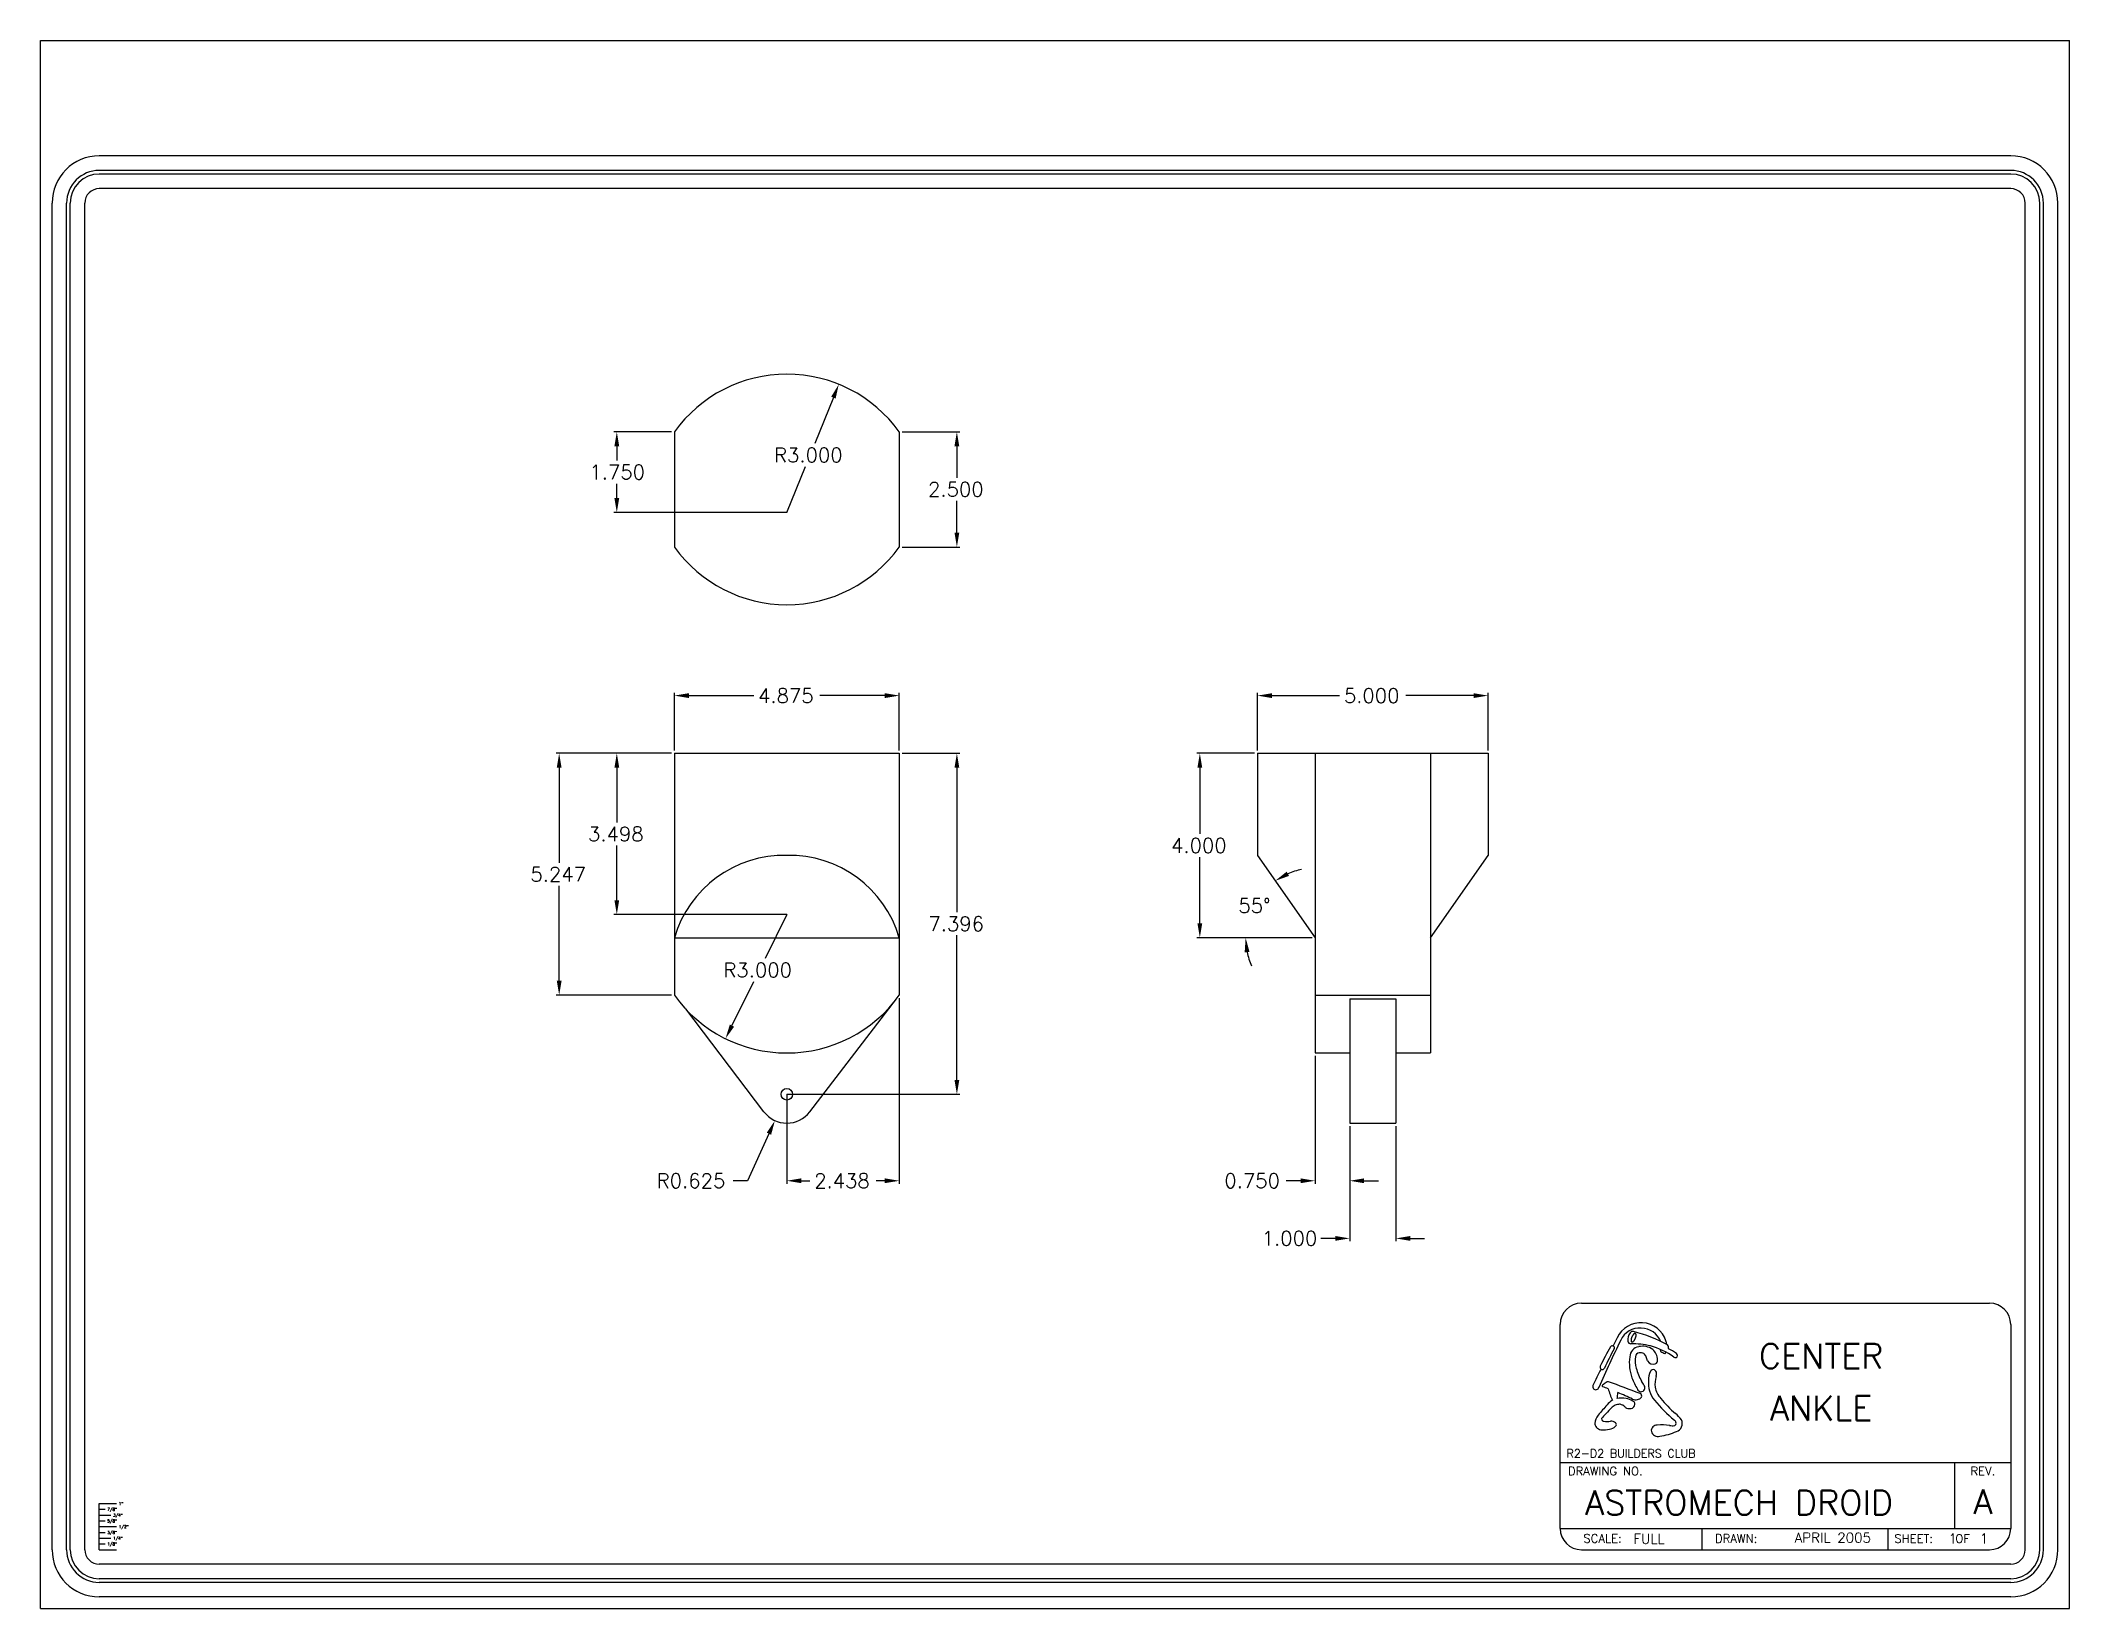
# Model space of a CAD drawing. Extents: x 0 to 44, y 0 to 34.
import ezdxf
from ezdxf.enums import TextEntityAlignment as Align

# ---------------------------------------------------------------- set-up
doc = ezdxf.new("R2010")
doc.units = 0
doc.layers.get('0').update_dxf_attribs({"linetype": 'CONTINUOUS'})
for name, color, linetype in [('ANKLE_-_CENTER', 7, 'CONTINUOUS'), ('DIMENSIONS', 1, 'CONTINUOUS'), ('FORM', 5, 'CONTINUOUS')]:
    doc.layers.add(name, color=color, linetype=linetype)
doc.styles.get("Standard").update_dxf_attribs({"font": 'simplex.shx'})

msp = doc.modelspace()

# ---------------------------------------------------------------- linework, layer by layer
for p, q in [((0, 0), (0, 34)), ((0, 34), (44, 34)), ((44, 0), (44, 34)), ((1.274, 1.274), (1.274, 2.274)), ((1.274, 2.274), (1.649, 2.274)), ((1.274, 2.149), (1.399, 2.149)), ((1.274, 2.024), (1.524, 2.024)), ((1.274, 1.899), (1.399, 1.899)), ((1.274, 1.774), (1.649, 1.774)), ((1.274, 1.649), (1.399, 1.649)), ((1.274, 1.524), (1.524, 1.524)), ((1.274, 1.399), (1.399, 1.399)), ((1.274, 1.274), (1.649, 1.274)), ((0, 0), (44, 0))]:
    msp.add_line(p, q)
at = {"layer": 'ANKLE_-_CENTER'}
for p, q in [((13.747, 25.516), (13.747, 23.016)), ((18.622, 25.516), (18.622, 23.016)), ((13.747, 18.545), (18.622, 18.545)), ((13.747, 18.545), (13.747, 13.298)), ((18.622, 18.545), (18.622, 13.298)), ((26.391, 18.545), (31.391, 18.545)), ((26.391, 18.545), (26.391, 16.33)), ((27.641, 18.545), (27.641, 12.046)), ((30.141, 18.545), (30.141, 12.046)), ((31.391, 18.545), (31.391, 16.33)), ((26.391, 16.33), (27.641, 14.545)), ((30.141, 14.545), (31.391, 16.33)), ((13.747, 14.545), (18.622, 14.545)), ((16.68, 10.768), (18.563, 13.219)), ((27.641, 13.298), (30.141, 13.298)), ((28.391, 13.219), (28.391, 10.524)), ((28.391, 13.219), (29.391, 13.219)), ((29.391, 13.219), (29.391, 10.524)), ((15.687, 10.77), (13.991, 13)), ((27.641, 12.046), (28.391, 12.046)), ((29.391, 12.046), (30.141, 12.046)), ((28.391, 10.524), (29.391, 10.524))]:
    msp.add_line(p, q, dxfattribs=at)
msp.add_circle((16.184, 11.149), 0.125, dxfattribs=at)
for centre, radius, start, end in [((16.184, 23.766), 3, 35.6853, 144.3147), ((16.184, 24.766), 3, 215.6853, 324.3147), ((16.127, 13.851), 2.479, 88.6752, 163.7617), ((16.242, 13.851), 2.479, 16.2383, 91.3248), ((16.184, 15.046), 3, 215.6591, 324.3409), ((16.184, 11.149), 0.625, 217.2589, 322.4607)]:
    msp.add_arc(centre, radius, start, end, dxfattribs=at)
at = {"layer": 'DIMENSIONS'}
for p, q in [((17.194, 26.257), (16.79, 25.261)), ((13.685, 25.516), (12.434, 25.516)), ((12.497, 25.203), (12.497, 24.891)), ((18.684, 25.516), (19.934, 25.516)), ((19.872, 25.203), (19.872, 24.516)), ((16.184, 23.766), (16.588, 24.761)), ((12.497, 24.078), (12.497, 24.391)), ((16.184, 23.766), (12.434, 23.766)), ((19.872, 23.328), (19.872, 24.016)), ((18.684, 23.016), (19.934, 23.016)), ((13.747, 18.607), (13.747, 19.857)), ((18.622, 18.607), (18.622, 19.857)), ((26.391, 18.607), (26.391, 19.857)), ((31.391, 18.607), (31.391, 19.857)), ((14.059, 19.795), (15.466, 19.795)), ((18.309, 19.795), (16.903, 19.795)), ((26.704, 19.795), (28.172, 19.795)), ((31.079, 19.795), (29.61, 19.795)), ((13.684, 18.545), (11.184, 18.545)), ((13.684, 18.545), (12.434, 18.545)), ((18.684, 18.545), (19.934, 18.545)), ((26.329, 18.545), (25.079, 18.545)), ((11.247, 18.232), (11.247, 16.171)), ((12.497, 18.232), (12.497, 17.046)), ((19.872, 18.232), (19.872, 15.097)), ((25.141, 18.232), (25.141, 16.795)), ((12.497, 15.359), (12.497, 16.546)), ((25.141, 14.857), (25.141, 16.295)), ((11.247, 13.61), (11.247, 15.671)), ((16.184, 15.046), (12.434, 15.046)), ((16.184, 15.046), (15.713, 14.092)), ((19.872, 11.461), (19.872, 14.597)), ((27.579, 14.545), (25.079, 14.545)), ((13.684, 13.298), (11.184, 13.298)), ((14.994, 12.637), (15.465, 13.592)), ((18.622, 13.235), (18.622, 9.211)), ((27.641, 11.984), (27.641, 9.211)), ((16.184, 11.149), (19.934, 11.149)), ((16.184, 11.149), (16.184, 9.211)), ((15.796, 10.295), (15.332, 9.274)), ((28.391, 10.461), (28.391, 9.211)), ((28.391, 10.461), (28.391, 7.961)), ((29.391, 10.461), (29.391, 7.961)), ((15.332, 9.274), (15.02, 9.274)), ((16.497, 9.274), (16.684, 9.274)), ((18.309, 9.274), (18.122, 9.274)), ((27.329, 9.274), (27.016, 9.274)), ((28.704, 9.274), (29.016, 9.274)), ((28.079, 8.024), (27.766, 8.024)), ((29.704, 8.024), (30.016, 8.024))]:
    msp.add_line(p, q, dxfattribs=at)
for start, end in [(101.1982, 113.0991), (191.9009, 203.8018)]:
    msp.add_arc((27.641, 14.545), 1.507, start, end, dxfattribs=at)
for points in [[(17.146, 26.276), (17.242, 26.237), (17.311, 26.546)], [(12.445, 25.203), (12.549, 25.203), (12.497, 25.516)], [(19.82, 25.203), (19.924, 25.203), (19.872, 25.516)], [(12.445, 24.078), (12.549, 24.078), (12.497, 23.766)], [(19.82, 23.328), (19.924, 23.328), (19.872, 23.016)], [(14.059, 19.847), (14.059, 19.743), (13.747, 19.795)], [(18.309, 19.847), (18.309, 19.743), (18.622, 19.795)], [(26.704, 19.847), (26.704, 19.743), (26.391, 19.795)], [(31.079, 19.847), (31.079, 19.743), (31.391, 19.795)], [(11.195, 18.232), (11.299, 18.232), (11.247, 18.545)], [(12.445, 18.232), (12.549, 18.232), (12.497, 18.545)], [(19.82, 18.232), (19.924, 18.232), (19.872, 18.545)], [(25.089, 18.232), (25.193, 18.232), (25.141, 18.545)], [(27.075, 15.885), (27.024, 15.977), (26.777, 15.779)], [(12.445, 15.359), (12.549, 15.359), (12.497, 15.046)], [(25.089, 14.857), (25.193, 14.857), (25.141, 14.545)], [(26.114, 14.228), (26.218, 14.239), (26.134, 14.545)], [(11.195, 13.61), (11.299, 13.61), (11.247, 13.298)], [(14.947, 12.66), (15.04, 12.614), (14.855, 12.357)], [(19.82, 11.461), (19.924, 11.461), (19.872, 11.149)], [(15.749, 10.317), (15.844, 10.274), (15.926, 10.58)], [(16.497, 9.326), (16.497, 9.222), (16.184, 9.274)], [(18.309, 9.326), (18.309, 9.222), (18.622, 9.274)], [(27.329, 9.326), (27.329, 9.222), (27.641, 9.274)], [(28.704, 9.326), (28.704, 9.222), (28.391, 9.274)], [(28.079, 8.076), (28.079, 7.972), (28.391, 8.024)], [(29.704, 8.076), (29.704, 7.972), (29.391, 8.024)]]:
    msp.add_solid(points, dxfattribs=at)
at = {"layer": 'FORM'}
for p, q in [((42.726, 31.5), (1.274, 31.5)), ((42.726, 31.185), (1.274, 31.185)), ((42.726, 31.106), (1.274, 31.106)), ((0.25, 1.274), (0.25, 30.476)), ((0.565, 1.274), (0.565, 30.476)), ((0.644, 1.274), (0.644, 30.476)), ((0.959, 1.274), (0.959, 30.476)), ((42.726, 30.791), (1.274, 30.791)), ((43.041, 1.274), (43.041, 30.476)), ((43.356, 1.274), (43.356, 30.476)), ((43.435, 1.274), (43.435, 30.476)), ((43.75, 1.274), (43.75, 30.476)), ((42.726, 0.959), (1.274, 0.959)), ((42.726, 0.644), (1.274, 0.644)), ((42.726, 0.565), (1.274, 0.565)), ((42.726, 0.25), (1.274, 0.25))]:
    msp.add_line(p, q, dxfattribs=at)
at = {"layer": 'FORM', "linetype": 'CONTINUOUS'}
for p, q in [((33.416, 6.62), (42.265, 6.62)), ((32.955, 1.735), (32.955, 6.159)), ((42.726, 6.159), (42.726, 1.735)), ((32.955, 3.163), (42.726, 3.163)), ((41.508, 3.163), (41.508, 1.735)), ((32.955, 1.735), (42.726, 1.735)), ((36.026, 1.735), (36.026, 1.274)), ((40.065, 1.729), (40.065, 1.268)), ((33.416, 1.274), (42.265, 1.274))]:
    msp.add_line(p, q, dxfattribs=at)
at = {"layer": 'FORM', "color": 1}
msp.add_polyline3d([(34.588, 5.963, 0), (34.586, 5.964, 0), (34.584, 5.965, 0), (34.582, 5.965, 0), (34.58, 5.965, 0), (34.578, 5.965, 0), (34.575, 5.964, 0), (34.573, 5.964, 0), (34.571, 5.963, 0), (34.568, 5.962, 0), (34.566, 5.96, 0), (34.563, 5.959, 0), (34.56, 5.957, 0), (34.558, 5.955, 0), (34.555, 5.953, 0), (34.552, 5.951, 0), (34.55, 5.948, 0), (34.547, 5.946, 0), (34.544, 5.943, 0), (34.541, 5.94, 0), (34.539, 5.936, 0), (34.536, 5.933, 0), (34.533, 5.929, 0), (34.531, 5.926, 0), (34.528, 5.922, 0), (34.526, 5.918, 0), (34.523, 5.914, 0), (34.521, 5.91, 0), (34.519, 5.906, 0), (34.516, 5.901, 0), (34.514, 5.897, 0), (34.512, 5.893, 0), (34.51, 5.888, 0), (34.508, 5.884, 0), (34.506, 5.879, 0), (34.504, 5.874, 0), (34.503, 5.87, 0), (34.501, 5.865, 0), (34.5, 5.861, 0), (34.498, 5.856, 0), (34.497, 5.852, 0), (34.496, 5.847, 0), (34.495, 5.843, 0), (34.495, 5.838, 0), (34.494, 5.834, 0), (34.493, 5.83, 0), (34.493, 5.826, 0), (34.493, 5.822, 0), (34.492, 5.818, 0), (34.492, 5.814, 0), (34.492, 5.811, 0), (34.493, 5.807, 0), (34.493, 5.804, 0), (34.494, 5.801, 0), (34.494, 5.798, 0), (34.495, 5.795, 0), (34.496, 5.793, 0), (34.497, 5.79, 0), (34.498, 5.788, 0), (34.499, 5.786, 0), (34.501, 5.784, 0), (34.502, 5.783, 0), (34.504, 5.781, 0), (34.506, 5.78, 0), (34.507, 5.779, 0), (34.509, 5.779, 0), (34.511, 5.778, 0), (34.513, 5.778, 0), (34.516, 5.778, 0), (34.518, 5.778, 0), (34.52, 5.779, 0), (34.523, 5.779, 0), (34.525, 5.78, 0), (34.527, 5.781, 0), (34.53, 5.782, 0), (34.533, 5.784, 0), (34.535, 5.786, 0), (34.538, 5.788, 0), (34.541, 5.79, 0), (34.543, 5.792, 0), (34.546, 5.795, 0), (34.549, 5.797, 0), (34.551, 5.8, 0), (34.554, 5.803, 0), (34.557, 5.806, 0), (34.559, 5.81, 0), (34.562, 5.813, 0), (34.565, 5.817, 0), (34.567, 5.821, 0), (34.57, 5.825, 0), (34.572, 5.829, 0), (34.575, 5.833, 0), (34.577, 5.837, 0), (34.579, 5.841, 0), (34.581, 5.846, 0), (34.584, 5.85, 0), (34.586, 5.855, 0), (34.588, 5.859, 0), (34.589, 5.864, 0), (34.591, 5.868, 0), (34.593, 5.873, 0), (34.594, 5.878, 0), (34.596, 5.882, 0), (34.597, 5.887, 0), (34.598, 5.891, 0), (34.599, 5.896, 0), (34.6, 5.9, 0), (34.601, 5.904, 0), (34.602, 5.909, 0), (34.602, 5.913, 0), (34.603, 5.917, 0), (34.603, 5.921, 0), (34.603, 5.925, 0), (34.603, 5.928, 0), (34.603, 5.932, 0), (34.603, 5.935, 0), (34.602, 5.939, 0), (34.602, 5.942, 0), (34.601, 5.945, 0), (34.6, 5.947, 0), (34.6, 5.95, 0), (34.599, 5.952, 0), (34.597, 5.955, 0), (34.596, 5.957, 0), (34.595, 5.958, 0), (34.593, 5.96, 0), (34.592, 5.961, 0), (34.59, 5.963, 0), (34.588, 5.963, 0)], dxfattribs=at)
at = {"layer": 'FORM'}
for centre, radius, start, end in [((1.274, 30.476), 1.024, 90, 180), ((42.726, 30.476), 1.024, 0, 90), ((1.274, 30.476), 0.709, 90, 180), ((1.274, 30.476), 0.63, 90, 180), ((42.726, 30.476), 0.709, 0, 90), ((42.726, 30.476), 0.63, 0, 90), ((1.274, 30.476), 0.315, 90, 180), ((42.726, 30.476), 0.315, 0, 90), ((1.274, 1.274), 1.024, 180, 270), ((1.274, 1.274), 0.709, 180, 270), ((1.274, 1.274), 0.63, 180, 270), ((1.274, 1.274), 0.315, 180, 270), ((42.726, 1.274), 1.024, 270, 0), ((42.726, 1.274), 0.709, 270, 0), ((42.726, 1.274), 0.63, 270, 0), ((42.726, 1.274), 0.315, 270, 0)]:
    msp.add_arc(centre, radius, start, end, dxfattribs=at)
at = {"layer": 'FORM', "linetype": 'CONTINUOUS'}
for centre, start, end in [((33.416, 6.159), 90, 180), ((42.265, 6.159), 360, 90), ((33.416, 1.735), 180, 270), ((42.265, 1.735), 270, 0)]:
    msp.add_arc(centre, 0.461, start, end, dxfattribs=at)
at = {"layer": 'FORM', "color": 7}
for centre, radius, start, end in [((34.709, 5.626), 0.57, 18.2326, 154.6361), ((53.368, -3.673), 21.326, 153.5831, 156.6069), ((50.288, -2.564), 18.17, 152.341, 152.9694), ((34.678, 5.629), 0.45, 85.4854, 155.5007), ((34.698, 5.595), 0.483, 23.4687, 88.1516), ((34.88, 5.685), 0.389, 5.638, 17.7915), ((35.41, 5.331), 0.955, 172.3003, 200.1263), ((34.701, 5.441), 0.238, 99.8697, 175.5952), ((35.146, 5.377), 0.566, 171.5259, 197.4947), ((34.684, 5.445), 0.0983, 100.0375, 170.9848), ((34.744, 5.312), 0.374, 54.1043, 102.9674), ((34.686, 5.304), 0.239, 68.785, 94.7421), ((34.653, 5.395), 0.178, 20.1831, 47.8338), ((34.351, 5.238), 0.517, 14.2811, 24.9473), ((34.976, 5.438), 0.143, 210.2865, 287.2592), ((34.765, 5.385), 0.303, 0.8907, 49.1139), ((34.988, 5.376), 0.0806, 291.9673, 10.2011), ((35.144, 5.582), 0.0146, 157.3748, 243.1832), ((34.903, 5.703), 0.255, 333.247, 339.1268), ((35.483, 6.207), 0.725, 241.5397, 249.3399), ((35.23, 5.536), 0.00803, 246.7424, 343.5507), ((34.88, 5.685), 0.389, 336.9972, 341.1119), ((50.491, -3.156), 18.625, 153.3711, 154.604), ((33.886, 4.825), 0.0188, 120.5491, 251.4839), ((34.236, 4.481), 0.508, 124.2548, 135.0129), ((33.989, 4.862), 0.0556, 76.4452, 134.3635), ((27.873, -12.493), 18.456, 68.3272, 70.6061), ((36.093, 5.598), 1.688, 200.6463, 210.0465), ((35.799, 5.534), 1.236, 195.3231, 209.2908), ((33.768, 4.29), 1.148, 28.4319, 33.8655), ((35.492, 4.9), 0.624, 175.9752, 218.045), ((35.228, 4.963), 0.359, 149.9608, 183.0164), ((34.977, 5.11), 0.0679, 69.7642, 151.8988), ((34.969, 5.106), 0.0753, 357.6694, 65.2511), ((35.602, 4.852), 0.592, 162.8186, 185.355), ((34.792, 5.091), 0.253, 345.3619, 2.6057), ((33.729, 4.81), 0.0672, 161.1287, 346.893), ((37.148, 1.501), 4.309, 137.4564, 141.4055), ((31.36, -2.203), 7.449, 69.2866, 70.2231), ((34.351, 4.087), 0.5, 121.505, 139.0958), ((36.267, 5.482), 2.383, 197.5192, 203.9815), ((34.224, 4.253), 0.172, 90, 125.5975), ((33.485, 4.721), 0.724, 346.5241, 356.715), ((34.28, 3.885), 0.674, 81.0168, 97.6796), ((31.36, -2.203), 7.449, 64.8574, 67.5151), ((34.243, 4.325), 0.102, 63.4627, 100.742), ((34.251, 4.271), 0.15, 50.0038, 75.5417), ((34.323, 4.152), 0.403, 58.748, 81.1062), ((34.592, 4.676), 0.152, 243.4858, 285.1066), ((34.507, 4.431), 0.0703, 329.1857, 69.5272), ((34.71, 4.784), 0.0846, 201.5645, 38.0941), ((34.615, 4.655), 0.127, 277.7873, 324.4296), ((34.676, 4.61), 0.0501, 325.5245, 75.3405), ((37.473, 6.561), 3.209, 219.6028, 230.5002), ((35.536, 4.912), 0.536, 192.3535, 222.302), ((37.382, 6.4), 2.906, 219.5063, 228.4276), ((34.025, 3.988), 0.317, 140.5469, 175.5193), ((33.799, 4.011), 0.091, 178.8843, 204.47), ((33.827, 3.998), 0.113, 192.6455, 248.2224), ((33.895, 4.108), 0.0418, 124.2549, 201.2233), ((33.906, 4.113), 0.0547, 201.8253, 267.1645), ((35.428, 2.785), 2.066, 134.541, 138.9147), ((33.975, 4.545), 0.491, 261.666, 278.334), ((34.642, 3.697), 0.868, 126.6804, 139.7871), ((34.051, 3.88), 0.179, 52.9907, 91.7489), ((34.022, 4.074), 0.183, 283.5752, 324.5897), ((34.126, 3.987), 0.0487, 337.1416, 47.565), ((34.52, 4.537), 0.23, 221.1819, 237.6838), ((34.46, 4.516), 0.184, 250.0839, 281.7545), ((34.486, 4.42), 0.0851, 277.7057, 342.6988), ((35.057, 3.851), 0.125, 88.4325, 186.6263), ((35.163, 2.854), 1.126, 81.4266, 95.2081), ((35.396, 4.265), 0.304, 257.5181, 277.231), ((35.372, 4.007), 0.0986, 12.0254, 52.1436), ((35.413, 4.015), 0.0561, 292.2603, 12.8674), ((35.14, 3.799), 0.53, 32.9711, 53.7284), ((35.427, 4.006), 0.177, 287.7475, 27.3521), ((33.876, 4.091), 0.218, 245.4026, 275.4098), ((33.872, 4.705), 0.832, 271.6993, 283.3954), ((35.077, 3.877), 0.149, 195.7266, 285.3807), ((34.901, 5.194), 1.476, 278.3733, 293.1521)]:
    msp.add_arc(centre, radius, start, end, dxfattribs=at)
at = {"layer": 'FORM', "color": 5}
for centre, radius, start, end in [((34.699, 5.819), 0.277, 145.6086, 184.3667), ((34.486, 5.802), 0.0631, 183.998, 273.3138), ((34.529, 5.938), 0.0687, 75.2447, 147.693), ((34.477, 3.568), 2.171, 78.393, 89.648), ((33.71, 2.794), 3.318, 61.6372, 75.392), ((37.446, 3.583), 3.987, 148.4149, 155.1985), ((38.218, 3.311), 4.702, 150.4088, 156.2074), ((34.089, 5.651), 0.0441, 335.3232, 152.6722), ((34.452, 4.07), 1.688, 54.9325, 74.1529), ((35.223, 5.658), 0.0839, 342.6983, 41.6728), ((34.899, 4.763), 0.959, 52.7669, 65.0636), ((35.454, 5.487), 0.0471, 227.6203, 57.4121), ((33.871, 5.232), 0.0503, 152.1811, 330.991)]:
    msp.add_arc(centre, radius, start, end, dxfattribs=at)

# ---------------------------------------------------------------- texts
for s, p in [('1"', (1.698, 2.241)), ('7/8"', (1.448, 2.116)), ('5/8"', (1.448, 1.866)), ('3/4"', (1.573, 1.991)), ('1/2"', (1.698, 1.741)), ('3/8"', (1.448, 1.616)), ('1/8"', (1.448, 1.366)), ('1/4"', (1.573, 1.491))]:
    msp.add_text(s, height=0.0625).set_placement(p)
at = {"layer": 'DIMENSIONS'}
for s, p in [('R3.000', (15.908, 24.855)), ('1.750', (11.902, 24.485)), ('2.500', (19.247, 24.11)), ('4.875', (15.559, 19.638)), ('5.000', (28.266, 19.638)), ('3.498', (11.872, 16.639)), ('4.000', (24.516, 16.388)), ('5.247', (10.622, 15.765)), ('7.396', (19.254, 14.69)), ('55°', (25.977, 15.084)), ('R3.000', (14.808, 13.686)), ('R0.625', (13.363, 9.117)), ('2.438', (16.778, 9.117)), ('0.750', (25.672, 9.117)), ('1.000', (26.482, 7.867))]:
    msp.add_text(s, height=0.3125, dxfattribs=at).set_placement(p)
at = {"layer": 'FORM'}
for s, p in [('CENTER', (38.617, 5.206)), ('ANKLE', (38.617, 4.078))]:
    msp.add_text(s, height=0.5334, dxfattribs=at).set_placement(p, align=Align.CENTER)
at = {"layer": 'FORM', "color": 7}
msp.add_text('R2-D2 BUILDERS CLUB', height=0.17641, dxfattribs=at).set_placement((33.094, 3.274))
at = {"layer": 'FORM', "linetype": 'CONTINUOUS'}
for s, height, p in [('DRAWING NO.', 0.18436, (33.124, 2.887)), ('SCALE:', 0.1844, (33.461, 1.425)), ('DRAWN:', 0.1844, (36.315, 1.424)), ('SHEET:   OF', 0.18436, (40.203, 1.422))]:
    msp.add_text(s, height=height, dxfattribs=at).set_placement(p)
msp.add_text('REV.', height=0.1844, dxfattribs=at).set_placement((42.123, 2.887), align=Align.CENTER)
at = {"layer": 'FORM'}
for s, height, p in [('ASTROMECH DROID', 0.53344, (33.499, 2.027)), ('A', 0.533, (41.922, 2.048)), ('FULL', 0.2134, (34.545, 1.404)), ('1   1', 0.2134, (41.381, 1.41))]:
    msp.add_text(s, height=height, dxfattribs=at).set_placement(p)
msp.add_text('APRIL 2005', height=0.2134, dxfattribs=at).set_placement((39.697, 1.427), align=Align.RIGHT)

doc.saveas('drawing.dxf')
